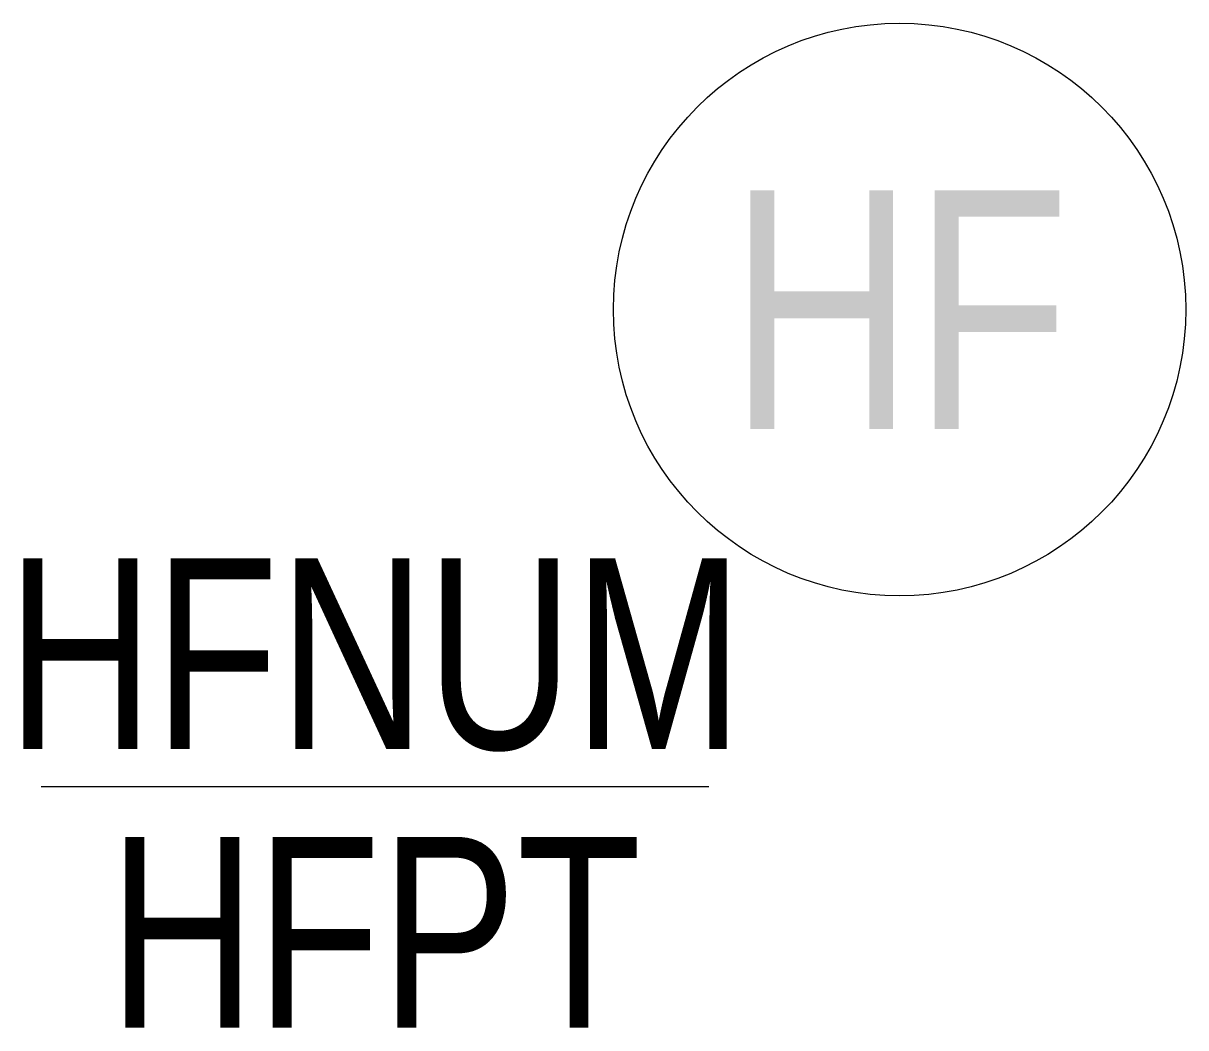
# Model space of a CAD drawing. Extents: x -9.2 to 3, y -7.5 to 3.
import ezdxf
from ezdxf.enums import TextEntityAlignment as Align

# ---------------------------------------------------------------- set-up
doc = ezdxf.new("R2010")
doc.units = 0
doc.layers.get('0').update_dxf_attribs({"linetype": 'CONTINUOUS'})

msp = doc.modelspace()

# ---------------------------------------------------------------- linework, layer by layer
msp.add_line((-2, -5), (-9, -5))
at = {"linetype": 'Continuous'}
msp.add_circle((0, 0), 3, dxfattribs=at)

# ---------------------------------------------------------------- texts
at = {"width": 0.8}
for tag, text, height, p in [('HF', '7', 2.5, (0, 0)), ('HFNUM', 'X-1', 2, (-5.5, -3.606)), ('HFPT', '(100)', 2, (-5.5, -6.526))]:
    msp.add_attdef(tag, text=text, height=height, dxfattribs=at).set_placement(p, align=Align.MIDDLE_CENTER)

doc.saveas('drawing.dxf')
